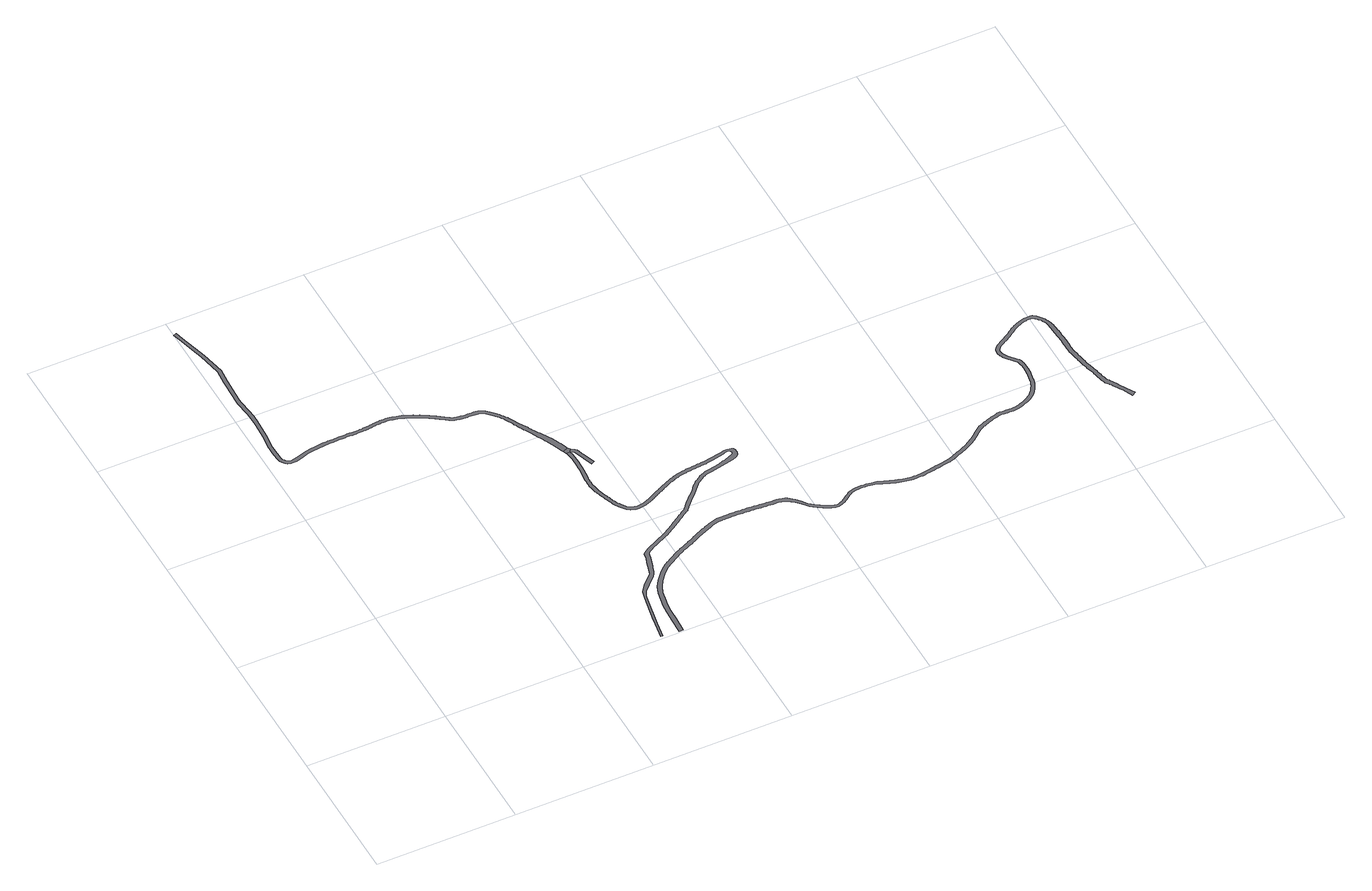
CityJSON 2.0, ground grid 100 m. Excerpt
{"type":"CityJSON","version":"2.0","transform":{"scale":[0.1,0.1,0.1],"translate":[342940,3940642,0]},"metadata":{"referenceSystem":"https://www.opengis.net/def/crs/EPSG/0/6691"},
"CityObjects":{
"road1":{"type":"Road","attributes":{"RoadStructureAttribute.sectionType":"1"},"geometry":[{"type":"MultiSurface","lod":"1","boundaries":[[[0,1,2,3,4,5,6,7,8,9,10,11,12,13,14,15,16,17,18,19,20,21,22,23,24,25,26,27,28,29,30,31,32,33,34,35,36,37,38,39,40,41,42,43,44,45,46,47,48,49,50,51,52,53,54,55,56,57,58,59,60,61,62,63,64,65,66,67,68,69,70,71,72,73,74,75,76,77,78,79,80,81,82,83,84,85,86,87,88,89,90,91,92,93,94,95,96,97,98,99,100,101,102,103,104,105,106,107,108,109,110,111,112,113,114,115,116,117,118,119,120,121,122,123,124,125,126,127,128,129,130,131,132,133,134,135,136,137,138,139,140,141,142,143,144,145,146,147,148,149,150,151,152,153,154,155,156,157,158,159,160,161,162,163,164,165,166,167,168,169,170,171,172,173,174,175,176,177,178,179,180,181,182,183,184,185,186,187,188,189,190,191,192,193,194,195,196,197,198,199,200,201,202,203,204,205,206,207,208,209,210,211,212,213,214,215,216,217,218,219,220,221,222,223,224,225,226,227,228,229,230,231,232,233,234,235,236,237,238,239,240,241,242,243,244,245,246,247,248,249,250,251,252,253,254,255,256,257,258,259,260,261,262,263,264,265,266,267,268,269,270,271,272,273,274,275,276,277,278,279,280,281,282,283,284,285,286,287,288,289,290,291,292,293,294,295,296,297,298,299,300,301,302,303,304,305,306,307,308,309,310,311,312,313,314,315,316,317,318,319,320]]]}]},
"road2":{"type":"Road","geometry":[{"type":"MultiSurface","lod":"1","boundaries":[[[158,157,321,322,323,324,325,326]]]}]},
"road3":{"type":"Road","attributes":{"RoadStructureAttribute.sectionType":"1"},"geometry":[{"type":"MultiSurface","lod":"1","boundaries":[[[325,327,328,329,330,331,332,333,326]]]}]},
"road4":{"type":"Road","attributes":{"RoadStructureAttribute.sectionType":"1"},"geometry":[{"type":"MultiSurface","lod":"1","boundaries":[[[324,334,335,336,337,338,339,340,341,342,343,344,345,346,347,348,349,350,351,352,353,354,355,356,357,358,359,360,361,362,363,364,365,366,367,368,369,370,371,372,373,374,375,376,377,378,379,380,381,382,383,384,385,386,387,388,389,390,391,392,393,394,395,396,397,398,399,400,401,402,403,404,405,406,407,408,409,410,411,412,413,414,415,416,417,418,419,420,421,422,423,424,425,426,427,428,429,430,431,432,433,434,435,436,437,438,439,440,441,442,443,444,445,446,447,448,449,450,451,452,453,454,455,456,457,458,459,460,461,462,463,464,465,466,467,468,469,470,471,472,473,474,475,476,477,478,479,480,481,482,483,484,485,486,487,488,489,490,491,492,493,494,495,496,497,498,499,500,501,502,503,504,505,506,507,508,509,510,511,512,513,514,515,516,517,518,519,520,521,522,523,524,525,526,527,528,529,530,531,532,533,534,535,536,537,538,539,540,541,542,543,544,545,546,547,548,549,550,551,552,553,554,555,556,557,558,559,560,561,562,563,564,565,566,567,568,569,570,571,572,573,574,575,576,577,578,579,580,581,582,583,584,585,586,587,588,589,590,591,592,593,594,595,596,597,598,599,600,601,602,603,604,605,606,607,608,609,610,611,612,613,614,615,616,617,618,619,620,621,622,623,624,625,626,627,628,629,630,631,632,633,634,635,636,637,638,639,640,641,642,643,644,645,646,647,648,649,650,651,652,653,654,655,656,657,658,659,660,661,662,663,664,665,666,667,668,669,670,671,672,673,674,675,676,677,678,679,680,681,682,683,684,685,686,687,688,689,690,691,692,693,694,695,696,697,698,699,700,701,702,703,704,705,706,707,708,709,710,711,712,713,714,715,716,717,718,719,720,721,722,723,724,725,726,727,728,729,730,731,732,733,734,735,736,737,738,739,740,741,742,743,744,745,746,747,748,749,750,751,752,753,754,755,756,757,758,759,760,761,762,763,764,765,766,767,768,769,770,771,772,773,774,775,776,777,778,779,780,781,782,783,784,785,786,787,788,789,790,791,792,793,794,795,796,797,798,799,800,325]]]}]},
"road5":{"type":"Road","attributes":{"RoadStructureAttribute.sectionType":"1"},"geometry":[{"type":"MultiSurface","lod":"1","boundaries":[[[801,802,803,804,805,806,807,808,809,810,811,812,813,814,815,816,817,818,819,820,821,822,823,824,825,826,827,828,829,830,831,832,833,834,835,836,837,838,839,840,841,842,843,844,845,846,847,848,849,850,851,852,853,854,855,856,857,858,859,860,861,862,863,864,865,866,867,868,869,870,871,872,873,874,875,876,877,878,879,880,881,882,883,884,885,886,887,888,889,890,891,892,893,894,895,896,897,898,899,900,901,902,903,904,905,906,907,908,909,910,911,912,913,914,915,916,917,918,919,920,921,922,923,924,925,926,927,928,929,930,931,932,933,934,935,936,937,938,939,940,941,942,943,944,945,946,947,948,949,950,951,952,953,954,955,956,957,958,959,960,961,962,963,964,965,966,967,968,969,970,971,972,973,974,975,976,977,978,979,980,981,982,983,984,985,986,987,988,989,990,991,992,993,994,995,996,997,998,999,1000,1001,1002,1003,1004,1005,1006,1007,1008,1009,1010,1011,1012,1013,1014,1015,1016,1017,1018,1019,1020,1021,1022,1023,1024,1025,1026,1027,1028,1029,1030,1031,1032,1033,1034,1035,1036,1037,1038,1039,1040,1041,1042,1043,1044,1045,1046,1047,1048,1049,1050,1051,1052,1053,1054,1055,1056,1057,1058,1059,1060,1061,1062,1063,1064,1065,1066,1067,1068,1069,1070,1071,1072,1073,1074,1075,1076,1077,1078,1079,1080,1081,1082,1083,1084,1085,1086,1087,1088,1089,1090,1091,1092,1093,1094,1095,1096,1097,1098,1099,1100,1101,1102,1103,1104,1105,1106,1107,1108,1109,1110,1111,1112,1113,1114,1115,1116,1117,1118,1119,1120,1121,1122,1123,1124,1125,1126,1127,1128,1129,1130,1131,1132,1133,1134,1135,1136,1137,1138,1139,1140,1141,1142,1143,1144,1145,1146,1147,1148,1149,1150,1151,1152,1153,1154,1155,1156,1157,1158,1159,1160,1161,1162,1163,1164,1165,1166,1167,1168,1169,1170,1171,1172,1173,1174,1175,1176,1177,1178,1179,1180,1181,1182,1183,1184,1185,1186,1187,1188,1189,1190,1191,1192,1193,1194,1195,1196,1197,1198,1199,1200,1201,1202,1203,1204,1205,1206,1207,1208,1209,1210,1211,1212,1213,1214,1215,1216,1217,1218,1219,1220,1221,1222,1223,1224,1225,1226,1227,1228,1229,1230,1231,1232,1233,1234,1235,1236,1237,1238,1239,1240,1241,1242,1243,1244,1245,1246,1247,1248,1249,1250,1251,1252,1253,1254,1255,1256,1257,1258,1259,1260,1261,1262,1263,1264,1265,1266,1267,1268,1269,1270,1271,1272,1273,1274,1275,1276,1277,1278,1279,1280,1281,1282,1283,1284,1285,1286,1287,1288,1289,1290,1291,1292,1293,1294,1295,1296,1297,1298,1299,1300,1301,1302,1303,1304,1305,1306,1307,1308,1309,1310,1311,1312,1313,1314,1315,1316,1317,1318,1319,1320,1321,1322,1323,1324,1325,1326,1327,1328,1329,1330,1331,1332,1333,1334,1335,1336,1337,1338,1339,1340,1341,1342,1343,1344,1345,1346,1347,1348,1349,1350,1351,1352,1353,1354,1355,1356,1357,1358,1359,1360,1361,1362,1363,1364,1365,1366,1367,1368,1369,1370,1371,1372,1373,1374,1375,1376,1377,1378,1379,1380,1381,1382,1383,1384,1385,1386,1387,1388,1389,1390,1391,1392,1393,1394,1395,1396,1397,1398,1399,1400,1401,1402,1403,1404,1405,1406,1407,1408,1409,1410,1411,1412,1413,1414,1415,1416,1417,1418,1419,1420,1421,1422,1423,1424,1425,1426,1427,1428,1429,1430,1431,1432,1433,1434,1435,1436,1437,1438,1439,1440,1441,1442,1443,1444,1445,1446,1447,1448,1449,1450,1451,1452,1453,1454,1455,1456,1457,1458,1459,1460,1461,1462,1463,1464,1465,1466,1467,1468,1469,1470,1471,1472,1473,1474,1475,1476,1477,1478,1479,1480,1481,1482,1483,1484,1485,1486,1487,1488,1489,1490,1491,1492,1493,1494,1495,1496,1497,1498,1499,1500,1501,1502,1503,1504,1505,1506,1507,1508,1509,1510,1511,1512,1513,1514,1515,1516,1517,1518,1519,1520,1521,1522,1523,1524,1525,1526,1527,1528,1529,1530,1531,1532,1533,1534,1535,1536,1537,1538,1539,1540,1541,1542,1543,1544,1545,1546,1547,1548,1549,1550,1551,1552,1553,1554,1555,1556,1557,1558,1559,1560,1561,1562,1563,1564,1565,1566,1567,1568,1569,1570,1571,1572,1573,1574,1575,1576,1577,1578,1579,1580,1581,1582,1583,1584,1585,1586,1587,1588,1589]]]}]}
},
"vertices":[
[1,3889,0],[16,3833,0],[48,3715,0],[70,3633,0],[106,3465,0],[98,3362,0],[91,3228,0],[90,3174,0],[90,3146,0],[102,3046,0],[106,3006,0],[106,2950,0],[106,2926,0],[98,2793,0],[86,2713,0],[87,2625,0],[90,2577,0],[95,2557,0],[104,2539,0],[118,2523,0],[132,2513,0],[153,2505,0],[171,2505,0],[193,2507,0],[238,2520,0],[291,2539,0],[331,2544,0],[364,2547,0],[423,2554,0],[430,2554,0],[443,2554,0],[456,2555,0],[468,2555,0],[482,2555,0],[495,2555,0],[509,2556,0],[522,2557,0],[535,2558,0],[548,2558,0],[559,2557,0],[570,2557,0],[581,2557,0],[592,2557,0],[602,2557,0],[612,2557,0],[622,2556,0],[632,2556,0],[642,2556,0],[653,2556,0],[664,2556,0],[674,2556,0],[685,2556,0],[695,2556,0],[705,2557,0],[716,2557,0],[726,2558,0],[737,2559,0],[747,2560,0],[758,2561,0],[769,2563,0],[780,2564,0],[792,2565,0],[804,2567,0],[816,2568,0],[829,2569,0],[841,2570,0],[853,2570,0],[866,2570,0],[879,2570,0],[892,2568,0],[906,2567,0],[919,2564,0],[934,2561,0],[948,2557,0],[963,2553,0],[978,2548,0],[991,2543,0],[1004,2538,0],[1017,2533,0],[1029,2526,0],[1042,2520,0],[1054,2514,0],[1067,2508,0],[1080,2501,0],[1093,2494,0],[1106,2487,0],[1120,2479,0],[1133,2471,0],[1145,2463,0],[1156,2455,0],[1167,2448,0],[1178,2440,0],[1189,2432,0],[1200,2424,0],[1211,2417,0],[1221,2409,0],[1231,2402,0],[1241,2395,0],[1251,2389,0],[1262,2384,0],[1272,2379,0],[1284,2376,0],[1296,2374,0],[1309,2372,0],[1321,2371,0],[1333,2369,0],[1346,2368,0],[1358,2367,0],[1371,2367,0],[1385,2367,0],[1398,2366,0],[1412,2366,0],[1426,2364,0],[1438,2362,0],[1450,2358,0],[1461,2353,0],[1471,2347,0],[1481,2339,0],[1490,2330,0],[1499,2321,0],[1508,2312,0],[1517,2302,0],[1525,2292,0],[1534,2282,0],[1542,2271,0],[1550,2259,0],[1558,2247,0],[1565,2235,0],[1572,2222,0],[1579,2210,0],[1586,2197,0],[1592,2184,0],[1598,2170,0],[1605,2157,0],[1611,2143,0],[1618,2129,0],[1625,2116,0],[1632,2102,0],[1639,2089,0],[1646,2076,0],[1646,2075,0],[1653,2062,0],[1660,2049,0],[1666,2036,0],[1673,2023,0],[1679,2011,0],[1685,1998,0],[1692,1986,0],[1698,1973,0],[1704,1961,0],[1709,1950,0],[1714,1940,0],[1718,1933,0],[1721,1929,0],[1734,1893,0],[1767,1818,0],[1770,1813,0],[1770,1811,0],[1805,1826,0],[1803,1835,0],[1800,1846,0],[1796,1858,0],[1792,1870,0],[1787,1881,0],[1782,1893,0],[1777,1905,0],[1772,1916,0],[1771,1918,0],[1765,1930,0],[1759,1942,0],[1752,1955,0],[1746,1967,0],[1738,1979,0],[1731,1992,0],[1724,2003,0],[1717,2016,0],[1709,2028,0],[1701,2040,0],[1694,2053,0],[1686,2065,0],[1679,2078,0],[1674,2088,0],[1672,2091,0],[1665,2104,0],[1664,2107,0],[1628,2166,0],[1627,2168,0],[1621,2181,0],[1614,2194,0],[1608,2208,0],[1602,2221,0],[1594,2235,0],[1587,2248,0],[1579,2261,0],[1570,2273,0],[1562,2285,0],[1553,2297,0],[1544,2308,0],[1536,2318,0],[1527,2328,0],[1517,2338,0],[1508,2348,0],[1497,2358,0],[1485,2367,0],[1473,2375,0],[1459,2382,0],[1445,2386,0],[1430,2389,0],[1414,2391,0],[1399,2391,0],[1385,2392,0],[1372,2392,0],[1359,2392,0],[1348,2393,0],[1336,2394,0],[1324,2396,0],[1312,2397,0],[1300,2398,0],[1290,2400,0],[1281,2403,0],[1272,2406,0],[1263,2411,0],[1254,2416,0],[1245,2422,0],[1235,2429,0],[1225,2437,0],[1214,2445,0],[1204,2452,0],[1193,2460,0],[1182,2468,0],[1171,2476,0],[1158,2484,0],[1146,2492,0],[1132,2500,0],[1119,2508,0],[1105,2516,0],[1092,2523,0],[1078,2530,0],[1065,2536,0],[1053,2543,0],[1040,2549,0],[1027,2555,0],[1014,2561,0],[1000,2566,0],[986,2572,0],[971,2577,0],[955,2581,0],[939,2585,0],[924,2589,0],[909,2591,0],[895,2593,0],[881,2595,0],[867,2595,0],[853,2595,0],[840,2595,0],[826,2594,0],[814,2593,0],[801,2591,0],[789,2590,0],[777,2589,0],[766,2587,0],[755,2586,0],[744,2585,0],[734,2584,0],[724,2583,0],[714,2582,0],[704,2581,0],[694,2581,0],[685,2581,0],[674,2581,0],[664,2581,0],[653,2581,0],[642,2581,0],[633,2581,0],[623,2581,0],[613,2582,0],[603,2582,0],[592,2582,0],[581,2582,0],[571,2582,0],[560,2582,0],[548,2583,0],[535,2583,0],[521,2582,0],[508,2581,0],[494,2580,0],[481,2580,0],[468,2580,0],[455,2580,0],[442,2579,0],[429,2579,0],[419,2579,0],[362,2572,0],[328,2569,0],[285,2563,0],[230,2544,0],[189,2532,0],[170,2530,0],[158,2530,0],[144,2535,0],[135,2541,0],[125,2553,0],[119,2565,0],[115,2581,0],[112,2626,0],[111,2711,0],[123,2790,0],[131,2925,0],[131,2949,0],[131,3000,0],[131,3007,0],[127,3049,0],[115,3147,0],[115,3174,0],[116,3227,0],[123,3360,0],[132,3466,0],[95,3639,0],[72,3721,0],[40,3839,0],[25,3895,0],
[1772,1807,0],[1775,1799,0],[1778,1788,0],[1779,1784,0],[1804,1790,0],[1822,1812,0],
[1831,1773,0],[1883,1628,0],[1907,1637,0],[1871,1736,0],[1867,1748,0],[1855,1781,0],[1845,1794,0],
[1781,1777,0],[1784,1764,0],[1786,1751,0],[1788,1737,0],[1789,1724,0],[1790,1711,0],[1790,1699,0],[1790,1687,0],[1790,1675,0],[1790,1663,0],[1789,1651,0],[1789,1639,0],[1789,1627,0],[1788,1614,0],[1787,1601,0],[1786,1589,0],[1784,1576,0],[1783,1564,0],[1781,1554,0],[1780,1544,0],[1779,1535,0],[1778,1526,0],[1777,1518,0],[1777,1513,0],[1777,1509,0],[1777,1500,0],[1776,1491,0],[1777,1480,0],[1776,1469,0],[1777,1458,0],[1778,1446,0],[1780,1434,0],[1782,1423,0],[1785,1411,0],[1787,1401,0],[1789,1390,0],[1792,1380,0],[1794,1370,0],[1797,1361,0],[1800,1352,0],[1802,1343,0],[1806,1334,0],[1809,1324,0],[1813,1314,0],[1817,1303,0],[1820,1293,0],[1824,1282,0],[1828,1272,0],[1832,1262,0],[1836,1252,0],[1839,1242,0],[1843,1233,0],[1847,1225,0],[1850,1217,0],[1855,1211,0],[1863,1196,0],[1896,1156,0],[1918,1139,0],[1940,1131,0],[1941,1131,0],[1945,1130,0],[1951,1129,0],[1956,1128,0],[1962,1127,0],[1967,1127,0],[1975,1127,0],[1981,1127,0],[1988,1127,0],[1995,1128,0],[2003,1129,0],[2012,1131,0],[2020,1134,0],[2029,1136,0],[2038,1139,0],[2046,1142,0],[2054,1145,0],[2063,1148,0],[2071,1151,0],[2078,1154,0],[2086,1157,0],[2093,1161,0],[2100,1165,0],[2107,1169,0],[2115,1174,0],[2122,1178,0],[2130,1181,0],[2137,1185,0],[2144,1188,0],[2151,1191,0],[2157,1194,0],[2164,1197,0],[2170,1200,0],[2177,1203,0],[2185,1207,0],[2192,1211,0],[2200,1215,0],[2209,1219,0],[2217,1223,0],[2227,1228,0],[2236,1232,0],[2246,1237,0],[2256,1241,0],[2266,1246,0],[2276,1250,0],[2286,1253,0],[2295,1256,0],[2302,1259,0],[2308,1261,0],[2314,1263,0],[2326,1266,0],[2340,1270,0],[2347,1272,0],[2355,1274,0],[2363,1276,0],[2372,1277,0],[2381,1279,0],[2390,1280,0],[2400,1281,0],[2410,1283,0],[2420,1284,0],[2430,1285,0],[2441,1287,0],[2452,1288,0],[2463,1289,0],[2474,1290,0],[2485,1291,0],[2497,1292,0],[2508,1293,0],[2519,1294,0],[2530,1295,0],[2542,1295,0],[2552,1296,0],[2560,1297,0],[2590,1303,0],[2684,1324,0],[2698,1329,0],[2714,1331,0],[2724,1331,0],[2731,1329,0],[2734,1325,0],[2736,1320,0],[2737,1314,0],[2736,1307,0],[2734,1301,0],[2729,1295,0],[2705,1287,0],[2667,1272,0],[2649,1267,0],[2617,1256,0],[2536,1241,0],[2515,1237,0],[2506,1235,0],[2495,1231,0],[2485,1227,0],[2476,1223,0],[2467,1219,0],[2460,1216,0],[2454,1213,0],[2444,1203,0],[2434,1197,0],[2423,1190,0],[2412,1183,0],[2402,1174,0],[2393,1166,0],[2384,1157,0],[2376,1148,0],[2368,1139,0],[2360,1129,0],[2352,1120,0],[2344,1111,0],[2335,1102,0],[2326,1093,0],[2316,1084,0],[2306,1074,0],[2296,1064,0],[2286,1054,0],[2276,1044,0],[2268,1035,0],[2259,1025,0],[2252,1017,0],[2245,1009,0],[2239,1001,0],[2233,995,0],[2229,990,0],[2225,986,0],[2224,986,0],[2217,982,0],[2209,976,0],[2199,970,0],[2189,962,0],[2177,955,0],[2165,947,0],[2152,938,0],[2138,930,0],[2125,921,0],[2112,912,0],[2100,903,0],[2089,896,0],[2077,889,0],[2066,882,0],[2053,874,0],[2041,866,0],[2029,859,0],[2015,851,0],[2000,844,0],[1984,836,0],[1968,828,0],[1953,820,0],[1938,813,0],[1924,806,0],[1909,799,0],[1895,792,0],[1881,785,0],[1867,778,0],[1854,771,0],[1842,763,0],[1833,757,0],[1825,751,0],[1815,740,0],[1807,698,0],[1797,668,0],[1784,628,0],[1783,623,0],[1771,581,0],[1764,565,0],[1757,555,0],[1696,498,0],[1663,459,0],[1649,438,0],[1637,385,0],[1613,261,0],[1597,179,0],[1590,142,0],[1576,58,0],[1571,24,0],[1584,22,0],[1589,55,0],[1604,138,0],[1651,380,0],[1657,401,0],[1671,432,0],[1716,477,0],[1767,524,0],[1786,549,0],[1797,571,0],[1809,607,0],[1810,610,0],[1813,618,0],[1835,689,0],[1845,727,0],[1856,743,0],[1866,749,0],[1878,756,0],[1892,763,0],[1906,770,0],[1920,776,0],[1934,783,0],[1949,790,0],[1964,798,0],[1979,805,0],[1995,813,0],[2011,821,0],[2027,829,0],[2041,837,0],[2054,845,0],[2067,853,0],[2078,860,0],[2090,867,0],[2103,875,0],[2114,883,0],[2126,892,0],[2139,900,0],[2152,909,0],[2165,917,0],[2178,926,0],[2191,934,0],[2203,942,0],[2214,949,0],[2223,956,0],[2230,961,0],[2235,963,0],[2241,966,0],[2248,974,0],[2252,979,0],[2258,985,0],[2264,992,0],[2271,1000,0],[2278,1009,0],[2286,1018,0],[2295,1027,0],[2304,1037,0],[2313,1046,0],[2323,1056,0],[2333,1066,0],[2344,1075,0],[2353,1085,0],[2362,1094,0],[2371,1104,0],[2379,1113,0],[2387,1123,0],[2394,1132,0],[2402,1140,0],[2410,1148,0],[2414,1152,0],[2418,1156,0],[2427,1163,0],[2437,1169,0],[2447,1176,0],[2459,1183,0],[2469,1192,0],[2471,1194,0],[2478,1197,0],[2486,1200,0],[2490,1202,0],[2513,1209,0],[2522,1212,0],[2539,1214,0],[2602,1226,0],[2716,1253,0],[2745,1263,0],[2755,1271,0],[2763,1281,0],[2767,1292,0],[2768,1299,0],[2768,1310,0],[2768,1324,0],[2764,1334,0],[2759,1339,0],[2752,1343,0],[2722,1350,0],[2700,1350,0],[2667,1343,0],[2577,1325,0],[2555,1321,0],[2550,1321,0],[2540,1320,0],[2529,1320,0],[2518,1319,0],[2506,1318,0],[2494,1317,0],[2483,1316,0],[2472,1315,0],[2461,1314,0],[2449,1313,0],[2438,1312,0],[2427,1310,0],[2417,1309,0],[2406,1308,0],[2396,1306,0],[2387,1305,0],[2377,1304,0],[2368,1302,0],[2359,1300,0],[2349,1298,0],[2341,1296,0],[2333,1294,0],[2316,1289,0],[2309,1288,0],[2300,1285,0],[2294,1282,0],[2287,1280,0],[2278,1277,0],[2267,1273,0],[2257,1269,0],[2246,1264,0],[2236,1260,0],[2225,1255,0],[2216,1250,0],[2206,1246,0],[2198,1241,0],[2189,1237,0],[2181,1233,0],[2173,1229,0],[2166,1226,0],[2160,1223,0],[2153,1220,0],[2147,1217,0],[2140,1214,0],[2134,1211,0],[2126,1207,0],[2119,1204,0],[2111,1200,0],[2102,1196,0],[2095,1191,0],[2088,1187,0],[2081,1183,0],[2075,1180,0],[2068,1177,0],[2061,1174,0],[2054,1171,0],[2046,1168,0],[2038,1165,0],[2030,1163,0],[2022,1160,0],[2014,1158,0],[2006,1156,0],[1998,1154,0],[1991,1152,0],[1986,1152,0],[1981,1152,0],[1976,1152,0],[1967,1152,0],[1964,1152,0],[1960,1153,0],[1955,1154,0],[1950,1155,0],[1948,1155,0],[1938,1159,0],[1930,1161,0],[1915,1173,0],[1913,1174,0],[1884,1210,0],[1876,1224,0],[1872,1230,0],[1869,1235,0],[1866,1243,0],[1863,1251,0],[1859,1261,0],[1855,1270,0],[1852,1280,0],[1848,1291,0],[1844,1302,0],[1840,1312,0],[1836,1322,0],[1833,1332,0],[1829,1342,0],[1826,1351,0],[1823,1359,0],[1821,1368,0],[1819,1377,0],[1816,1386,0],[1814,1396,0],[1811,1406,0],[1809,1416,0],[1807,1428,0],[1805,1439,0],[1803,1449,0],[1802,1460,0],[1802,1470,0],[1802,1481,0],[1801,1491,0],[1802,1500,0],[1802,1508,0],[1802,1516,0],[1803,1523,0],[1804,1531,0],[1805,1539,0],[1805,1541,0],[1806,1550,0],[1808,1561,0],[1809,1573,0],[1810,1586,0],[1812,1599,0],[1813,1612,0],[1814,1625,0],[1814,1639,0],[1814,1651,0],[1815,1662,0],[1815,1674,0],[1815,1686,0],[1815,1699,0],[1815,1712,0],[1814,1725,0],[1813,1740,0],[1811,1754,0],[1809,1769,0],[1806,1782,0],
[5305,628,0],[5271,686,0],[5243,740,0],[5241,744,0],[5234,757,0],[5227,769,0],[5220,780,0],[5213,791,0],[5207,800,0],[5201,806,0],[5200,807,0],[5199,812,0],[5197,819,0],[5194,828,0],[5192,838,0],[5189,849,0],[5186,861,0],[5183,874,0],[5180,887,0],[5177,901,0],[5174,914,0],[5171,928,0],[5167,942,0],[5164,955,0],[5160,968,0],[5157,981,0],[5154,993,0],[5151,1006,0],[5148,1018,0],[5146,1031,0],[5143,1044,0],[5141,1056,0],[5139,1069,0],[5137,1082,0],[5134,1095,0],[5132,1108,0],[5130,1120,0],[5128,1133,0],[5126,1145,0],[5125,1157,0],[5124,1170,0],[5124,1183,0],[5124,1196,0],[5124,1210,0],[5124,1224,0],[5124,1238,0],[5124,1251,0],[5124,1264,0],[5123,1277,0],[5123,1281,0],[5123,1289,0],[5122,1301,0],[5121,1312,0],[5121,1324,0],[5120,1337,0],[5119,1350,0],[5118,1363,0],[5117,1376,0],[5115,1389,0],[5114,1402,0],[5112,1415,0],[5109,1427,0],[5107,1439,0],[5103,1451,0],[5099,1462,0],[5094,1473,0],[5089,1483,0],[5083,1493,0],[5077,1502,0],[5071,1511,0],[5064,1519,0],[5057,1526,0],[5051,1532,0],[5045,1537,0],[5039,1541,0],[5029,1548,0],[5016,1552,0],[5008,1552,0],[5000,1552,0],[4990,1551,0],[4980,1550,0],[4968,1549,0],[4955,1546,0],[4941,1542,0],[4927,1537,0],[4913,1532,0],[4899,1526,0],[4886,1520,0],[4873,1514,0],[4861,1506,0],[4850,1499,0],[4840,1492,0],[4831,1485,0],[4821,1478,0],[4819,1476,0],[4812,1472,0],[4803,1466,0],[4793,1460,0],[4783,1454,0],[4772,1447,0],[4762,1441,0],[4752,1435,0],[4742,1429,0],[4732,1424,0],[4723,1418,0],[4714,1413,0],[4705,1407,0],[4696,1400,0],[4689,1392,0],[4683,1384,0],[4678,1375,0],[4674,1364,0],[4672,1353,0],[4672,1342,0],[4674,1332,0],[4677,1323,0],[4680,1313,0],[4684,1304,0],[4689,1296,0],[4694,1287,0],[4700,1278,0],[4707,1269,0],[4715,1260,0],[4723,1252,0],[4730,1243,0],[4737,1236,0],[4743,1228,0],[4748,1221,0],[4751,1216,0],[4758,1204,0],[4758,1203,0],[4759,1198,0],[4761,1188,0],[4762,1182,0],[4763,1175,0],[4764,1167,0],[4764,1158,0],[4764,1148,0],[4764,1137,0],[4764,1125,0],[4763,1115,0],[4762,1103,0],[4761,1091,0],[4759,1079,0],[4757,1067,0],[4754,1055,0],[4752,1044,0],[4750,1035,0],[4749,1029,0],[4748,1023,0],[4747,1015,0],[4746,1011,0],[4743,1003,0],[4739,995,0],[4736,985,0],[4731,976,0],[4726,967,0],[4720,957,0],[4713,947,0],[4706,937,0],[4698,927,0],[4689,918,0],[4681,911,0],[4671,904,0],[4660,897,0],[4650,890,0],[4639,884,0],[4626,879,0],[4613,874,0],[4599,869,0],[4585,864,0],[4570,860,0],[4556,857,0],[4543,855,0],[4531,854,0],[4517,854,0],[4504,855,0],[4491,856,0],[4478,857,0],[4466,858,0],[4455,858,0],[4446,858,0],[4438,858,0],[4433,858,0],[4427,858,0],[4418,856,0],[4407,852,0],[4400,850,0],[4392,848,0],[4384,846,0],[4375,843,0],[4367,841,0],[4360,838,0],[4353,835,0],[4346,833,0],[4340,830,0],[4333,828,0],[4325,825,0],[4316,822,0],[4306,819,0],[4296,815,0],[4284,810,0],[4271,804,0],[4259,796,0],[4247,788,0],[4234,779,0],[4222,769,0],[4210,759,0],[4198,748,0],[4185,738,0],[4173,729,0],[4159,719,0],[4145,710,0],[4132,701,0],[4118,693,0],[4105,686,0],[4092,680,0],[4078,674,0],[4064,668,0],[4051,663,0],[4037,658,0],[4023,652,0],[4010,647,0],[3999,641,0],[3990,637,0],[3985,634,0],[3982,633,0],[3977,633,0],[3971,631,0],[3967,629,0],[3960,627,0],[3954,626,0],[3950,625,0],[3939,622,0],[3925,620,0],[3910,617,0],[3894,614,0],[3878,611,0],[3860,609,0],[3842,606,0],[3824,603,0],[3806,600,0],[3789,597,0],[3772,594,0],[3756,592,0],[3741,590,0],[3724,589,0],[3707,588,0],[3691,588,0],[3676,588,0],[3661,589,0],[3646,591,0],[3632,593,0],[3616,597,0],[3600,601,0],[3584,606,0],[3566,611,0],[3549,617,0],[3531,623,0],[3514,629,0],[3498,636,0],[3497,636,0],[3456,651,0],[3443,654,0],[3431,656,0],[3417,658,0],[3400,660,0],[3382,662,0],[3365,664,0],[3347,665,0],[3329,665,0],[3311,665,0],[3293,663,0],[3275,659,0],[3259,653,0],[3243,645,0],[3229,636,0],[3216,627,0],[3204,618,0],[3192,609,0],[3181,602,0],[3171,595,0],[3161,590,0],[3151,585,0],[3141,583,0],[3132,582,0],[3123,582,0],[3114,583,0],[3103,587,0],[3092,591,0],[3080,596,0],[3068,602,0],[3057,607,0],[3048,612,0],[3040,618,0],[3035,621,0],[3026,629,0],[3017,633,0],[3013,636,0],[3007,639,0],[3001,644,0],[2994,650,0],[2986,656,0],[2978,662,0],[2971,669,0],[2962,678,0],[2961,680,0],[2934,716,0],[2909,744,0],[2883,770,0],[2869,778,0],[2855,785,0],[2842,790,0],[2828,793,0],[2817,796,0],[2800,798,0],[2780,798,0],[2764,800,0],[2748,802,0],[2731,803,0],[2715,804,0],[2699,806,0],[2682,807,0],[2664,808,0],[2646,810,0],[2629,811,0],[2612,813,0],[2596,814,0],[2580,814,0],[2565,815,0],[2550,816,0],[2534,817,0],[2519,818,0],[2503,819,0],[2489,819,0],[2475,819,0],[2463,819,0],[2451,819,0],[2441,820,0],[2430,820,0],[2421,820,0],[2411,820,0],[2401,819,0],[2390,819,0],[2378,817,0],[2366,816,0],[2354,813,0],[2341,809,0],[2329,805,0],[2316,801,0],[2304,796,0],[2292,791,0],[2280,786,0],[2267,781,0],[2253,776,0],[2240,770,0],[2227,764,0],[2213,758,0],[2200,751,0],[2186,745,0],[2172,738,0],[2159,732,0],[2145,725,0],[2133,719,0],[2120,713,0],[2107,708,0],[2094,702,0],[2082,696,0],[2070,691,0],[2058,686,0],[2045,680,0],[2032,674,0],[2021,668,0],[2009,662,0],[1997,656,0],[1986,649,0],[1974,643,0],[1962,636,0],[1950,629,0],[1939,622,0],[1927,615,0],[1915,608,0],[1904,601,0],[1893,594,0],[1881,586,0],[1874,581,0],[1841,550,0],[1787,486,0],[1756,437,0],[1736,385,0],[1722,325,0],[1711,265,0],[1706,203,0],[1703,127,0],[1697,9,0],[1727,10,0],[1733,123,0],[1736,204,0],[1740,260,0],[1752,319,0],[1765,376,0],[1783,424,0],[1811,469,0],[1859,527,0],[1870,537,0],[1891,557,0],[1898,562,0],[1909,569,0],[1920,576,0],[1931,583,0],[1942,589,0],[1954,596,0],[1965,603,0],[1977,610,0],[1989,617,0],[2000,623,0],[2012,630,0],[2023,636,0],[2034,641,0],[2045,647,0],[2057,653,0],[2070,658,0],[2082,664,0],[2094,669,0],[2106,675,0],[2119,680,0],[2132,686,0],[2145,692,0],[2159,698,0],[2172,705,0],[2185,711,0],[2198,718,0],[2212,724,0],[2226,730,0],[2239,736,0],[2253,742,0],[2265,748,0],[2278,753,0],[2291,758,0],[2303,763,0],[2315,768,0],[2327,772,0],[2339,777,0],[2350,781,0],[2361,784,0],[2372,786,0],[2382,788,0],[2392,789,0],[2402,789,0],[2412,790,0],[2421,790,0],[2430,790,0],[2440,790,0],[2450,789,0],[2462,789,0],[2475,789,0],[2488,789,0],[2502,789,0],[2517,788,0],[2533,787,0],[2548,786,0],[2563,785,0],[2579,784,0],[2594,784,0],[2610,783,0],[2627,781,0],[2644,780,0],[2662,778,0],[2679,777,0],[2696,776,0],[2713,774,0],[2729,773,0],[2745,772,0],[2761,770,0],[2778,768,0],[2798,768,0],[2812,766,0],[2821,764,0],[2832,761,0],[2844,757,0],[2855,752,0],[2866,745,0],[2877,737,0],[2888,728,0],[2898,718,0],[2908,709,0],[2917,699,0],[2926,689,0],[2934,679,0],[2942,671,0],[2949,662,0],[2957,655,0],[2965,647,0],[2973,640,0],[2981,634,0],[2989,628,0],[2996,623,0],[3002,619,0],[3007,616,0],[3015,612,0],[3022,605,0],[3029,601,0],[3037,595,0],[3048,589,0],[3059,583,0],[3072,578,0],[3084,572,0],[3097,568,0],[3109,564,0],[3121,562,0],[3133,562,0],[3145,563,0],[3157,566,0],[3169,571,0],[3181,578,0],[3192,585,0],[3204,593,0],[3216,602,0],[3228,611,0],[3240,620,0],[3253,628,0],[3267,635,0],[3281,640,0],[3296,643,0],[3312,645,0],[3329,645,0],[3346,645,0],[3363,644,0],[3381,642,0],[3398,640,0],[3414,638,0],[3428,636,0],[3439,634,0],[3449,632,0],[3476,617,0],[3488,613,0],[3505,606,0],[3523,599,0],[3541,593,0],[3559,587,0],[3577,582,0],[3594,577,0],[3610,573,0],[3627,569,0],[3643,566,0],[3659,564,0],[3675,563,0],[3691,563,0],[3708,563,0],[3726,564,0],[3743,565,0],[3759,567,0],[3776,570,0],[3793,572,0],[3810,575,0],[3828,578,0],[3846,581,0],[3864,584,0],[3882,587,0],[3899,590,0],[3914,593,0],[3929,595,0],[3943,598,0],[3956,600,0],[3965,603,0],[3966,603,0],[3974,605,0],[3980,608,0],[3982,608,0],[3986,609,0],[3994,611,0],[4001,614,0],[4010,619,0],[4020,624,0],[4033,629,0],[4046,635,0],[4059,640,0],[4073,645,0],[4088,651,0],[4102,657,0],[4117,664,0],[4131,672,0],[4145,680,0],[4159,689,0],[4173,699,0],[4187,708,0],[4201,719,0],[4214,729,0],[4226,739,0],[4238,749,0],[4250,759,0],[4261,768,0],[4272,775,0],[4283,782,0],[4294,787,0],[4305,791,0],[4315,795,0],[4324,799,0],[4333,801,0],[4341,804,0],[4348,807,0],[4355,809,0],[4362,812,0],[4369,814,0],[4376,817,0],[4383,819,0],[4391,822,0],[4399,824,0],[4407,826,0],[4414,828,0],[4424,831,0],[4429,833,0],[4434,833,0],[4439,833,0],[4446,833,0],[4455,833,0],[4465,833,0],[4477,832,0],[4489,831,0],[4502,830,0],[4517,829,0],[4531,829,0],[4546,830,0],[4561,832,0],[4577,836,0],[4592,840,0],[4607,845,0],[4622,851,0],[4636,856,0],[4649,862,0],[4662,868,0],[4674,875,0],[4685,883,0],[4696,891,0],[4707,900,0],[4716,910,0],[4725,921,0],[4733,932,0],[4741,943,0],[4748,954,0],[4754,965,0],[4759,975,0],[4763,985,0],[4766,994,0],[4769,1002,0],[4772,1009,0],[4773,1020,0],[4774,1024,0],[4775,1031,0],[4777,1039,0],[4779,1050,0],[4781,1062,0],[4783,1075,0],[4785,1088,0],[4787,1100,0],[4788,1113,0],[4789,1125,0],[4789,1136,0],[4789,1147,0],[4789,1158,0],[4789,1168,0],[4788,1178,0],[4787,1186,0],[4786,1193,0],[4784,1203,0],[4782,1211,0],[4780,1215,0],[4772,1229,0],[4769,1234,0],[4763,1242,0],[4757,1251,0],[4749,1260,0],[4741,1269,0],[4733,1277,0],[4726,1285,0],[4720,1293,0],[4715,1300,0],[4711,1308,0],[4707,1315,0],[4704,1322,0],[4701,1330,0],[4699,1338,0],[4697,1345,0],[4697,1352,0],[4698,1358,0],[4700,1363,0],[4704,1370,0],[4709,1376,0],[4714,1382,0],[4720,1387,0],[4727,1392,0],[4735,1397,0],[4744,1402,0],[4754,1408,0],[4764,1414,0],[4775,1420,0],[4785,1426,0],[4796,1432,0],[4806,1439,0],[4816,1445,0],[4826,1451,0],[4836,1458,0],[4841,1462,0],[4845,1465,0],[4855,1472,0],[4864,1478,0],[4874,1485,0],[4885,1492,0],[4897,1498,0],[4909,1503,0],[4922,1509,0],[4935,1514,0],[4949,1518,0],[4961,1522,0],[4972,1524,0],[4983,1526,0],[4992,1527,0],[5000,1527,0],[5007,1527,0],[5012,1527,0],[5019,1525,0],[5025,1521,0],[5029,1518,0],[5034,1513,0],[5039,1508,0],[5045,1502,0],[5051,1495,0],[5057,1488,0],[5062,1480,0],[5067,1471,0],[5072,1462,0],[5076,1453,0],[5079,1443,0],[5083,1433,0],[5084,1425,0],[5091,1311,0],[5092,1301,0],[5092,1299,0],[5093,1287,0],[5093,1275,0],[5094,1263,0],[5094,1251,0],[5094,1238,0],[5094,1224,0],[5094,1210,0],[5094,1196,0],[5094,1182,0],[5094,1168,0],[5095,1155,0],[5096,1141,0],[5098,1128,0],[5100,1116,0],[5102,1103,0],[5105,1090,0],[5107,1077,0],[5109,1064,0],[5111,1051,0],[5114,1038,0],[5117,1025,0],[5119,1012,0],[5122,999,0],[5125,986,0],[5128,973,0],[5131,960,0],[5135,947,0],[5138,934,0],[5142,921,0],[5145,908,0],[5148,894,0],[5151,881,0],[5154,867,0],[5157,854,0],[5160,842,0],[5163,831,0],[5165,820,0],[5168,811,0],[5170,804,0],[5173,790,0],[5180,784,0],[5184,780,0],[5189,774,0],[5195,764,0],[5201,754,0],[5208,742,0],[5227,710,0],[5235,698,0],[5248,677,0],[5281,606,0],[5308,623,0]
]}
